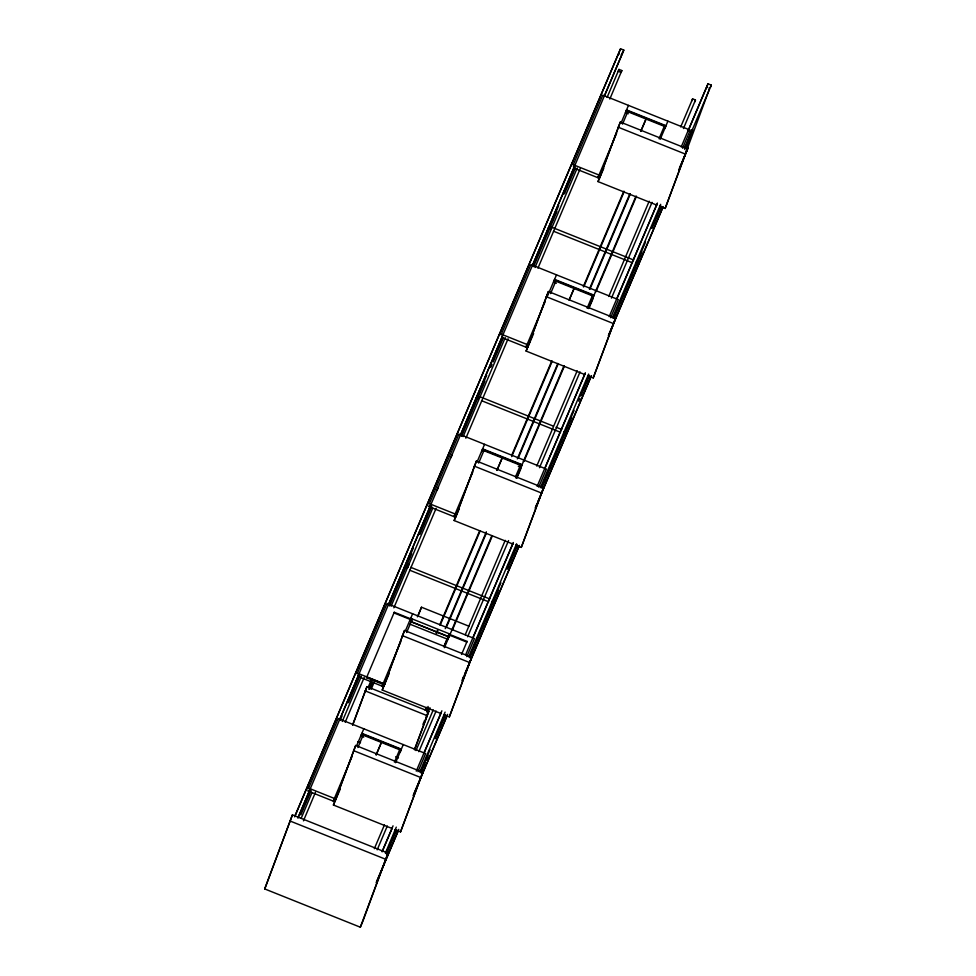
<?xml version="1.0" encoding="UTF-8"?>
<svg xmlns="http://www.w3.org/2000/svg" width="976" height="976" viewBox="0 0 976 976"><rect width="100%" height="100%" fill="white"/><g stroke="black" fill="none" stroke-linecap="round" stroke-linejoin="round"><path stroke-width="1.46" d="M565.702 431.843L565.921 431.185M264.728 888.941L292.422 814.875L388.033 853.134L362.901 921.149L360.327 927.2L264.728 888.941L292.422 814.875M384.41 684.871L366.512 677.71L366.756 677.027L384.654 684.188M352.58 724.9L366.952 686.628L428.781 711.37L414.641 749.653M394.255 612.269L393.999 612.94L411.896 620.102L412.153 619.431L394.255 612.269L366.512 677.71M352.8 724.912L366.952 686.628M307.635 790.865L333.267 801.125L334.268 798.405L308.636 788.144L338.184 718.543L425.646 753.545L417.972 771.638M392.145 828.514L333.414 805.017L355.703 745.457L422.815 772.321L400.538 831.881L394.938 829.637M355.703 745.457L334.939 801.564L335.195 800.954M363.414 734.464L363.17 735.135L399.696 749.763L399.953 749.08L363.414 734.464L357.899 747.543M357.802 676.405L382.08 686.128L383.08 683.407L357.448 673.147L386.996 603.546L474.458 638.536L466.784 656.641M440.957 713.517L382.226 690.02L404.515 630.459L471.64 657.324L449.35 716.872L443.751 714.639M404.515 630.459L383.751 686.567L384.007 685.957M604.547 95.758L623.81 50.105L620.553 48.8L294.654 816.863M618.979 69.406L618.272 71.309L621.126 72.456L621.822 70.553L618.979 69.406L607.084 97.441M428.391 506.398L454.011 516.646L455.023 513.925L429.391 503.677L458.94 434.064L546.401 469.066L538.715 487.158M468.907 626.202L421.486 607.218L418.131 615.697M512.9 544.047L454.157 520.537L476.447 460.989L543.571 487.841L521.282 547.402L515.694 545.157M476.447 460.989L455.682 517.085L455.938 516.487M481.632 451.583L482.644 448.862L522.099 464.649L521.099 467.37L518.28 466.247M484.169 449.985L483.913 450.668L520.452 465.284L520.696 464.6L484.169 449.985L478.655 463.063M501.676 337.464L525.954 347.175L526.955 344.455L501.322 334.195L530.871 264.594L618.333 299.595L610.659 317.688M381.47 742.468L381.64 741.748L376.126 754.838M584.831 374.564L526.101 351.067L548.39 291.507L615.514 318.371L593.225 377.932L587.625 375.687M548.39 291.507L527.626 347.615L527.882 347.005M556.1 280.515L555.856 281.186L592.383 295.813L592.639 295.13L556.1 280.515L550.586 293.593M573.607 167.982L597.885 177.705L598.898 174.985L573.266 164.724L602.814 95.123L690.276 130.113L682.59 148.218M656.775 205.094L598.032 181.597L620.321 122.037L687.446 148.901L665.156 208.449L659.569 206.217M620.321 122.037L599.557 178.144M628.044 111.032L627.788 111.715L664.327 126.331L664.571 125.66L628.044 111.032L622.529 124.123M400.343 751.849L401.343 749.129L361.889 733.342L360.876 736.063L363.694 737.185M574.083 288.481L574.327 287.798L569.069 300.205L574.413 287.835L574.156 288.518M448.923 634.925L449.167 634.241L467.065 641.403L466.821 642.086L448.923 634.925L444.239 645.941M646.014 119.011L646.271 118.328L646.1 119.035M414.41 749.641L428.781 711.37M360.327 927.2L388.033 853.134M593.03 297.9L594.042 295.179L554.575 279.392L553.575 282.113L556.393 283.235M400.538 831.881L422.815 772.321M664.973 128.429L665.974 125.709L626.519 109.91L625.506 112.63L628.324 113.765M449.35 716.872L471.64 657.324M521.282 547.402L543.571 487.841M691.911 100.772L692.606 98.869L695.461 100.016L694.753 101.919M593.225 377.932L615.514 318.371M710.467 87.279L711.272 85.107L708.015 83.802L688.165 130.857M684.749 149.474L692.106 129.564M685.884 148.291L692.716 129.808M709.381 89.133L665.156 208.449M684.896 146.376L688.153 147.669L679.613 168.092M406.394 566.068L405.443 568.349L405.992 567.093M493.844 600.972L492.904 603.4L493.832 601.143M421.071 772.528L422.059 770.149L421.181 772.406M549.817 228.091C548.439 231.788 551.44 223.955 549.866 228.14M565.336 432.563L564.897 433.71L565.897 431.246M405.943 567.032L406.321 566.104M294.862 816.082L620.553 48.8M298.119 817.388L623.81 50.105M297.912 818.156L309.819 790.109M339.587 719.971L358.643 675.087M388.411 604.949L430.684 505.361M437.236 489.928L438.419 487.122M450.924 457.659L452.12 454.853M460.452 435.223L502.725 335.622M532.506 265.496L574.779 165.896M300.327 814.24L310.453 790.401M340.209 720.288L342.003 716.079M347.956 702.061L359.266 675.416M389.021 605.303L413.434 547.804M419.375 533.787L430.684 507.142M461.05 435.625L486.646 375.321M490.22 366.903L491.404 364.097M492.599 361.303L502.713 337.464M533.067 265.936L558.662 205.643M563.433 194.419L574.742 167.774M300.791 814.899L311.063 790.645M348.408 702.708L359.876 675.66M389.485 605.95L411.652 553.66M419.839 534.433L431.746 506.385M461.502 436.272L484.877 381.177M490.83 367.147L492.014 364.353M493.051 361.95L503.323 337.708M533.53 266.594L556.893 211.499M564.482 193.675L575.352 168.018M301.194 818.303L312.015 792.573M342.271 721.447L361.388 676.258M391.132 606.181L432.771 508.069M463.112 436.601L505.239 337.598M534.994 267.522L577.231 168.018M407.565 567.922L409.347 563.725M303.451 820.853L315.455 792.317M345.199 722.24L364.231 677.393M393.865 607.816L436.113 508.313M465.857 438.236L508.093 338.733M537.947 268.156L580.183 168.653M609.817 99.076L621.822 70.553M368.159 687.36L371.1 680.406M368.782 689.239L371.734 682.285M369.77 689.202L372.722 682.248M371.27 689.117L374.528 681.346M333.267 801.125L351.994 756.644M356.728 745.505L363.816 728.791M382.08 686.128L400.807 641.635M405.54 630.508L412.628 613.794M454.011 516.646L472.75 472.164M476.886 462.417L484.56 444.324M525.954 347.175L545.279 301.303M547.634 295.728L556.503 274.854M597.885 177.705L616.625 133.212M620.931 123.403L628.446 105.371M333.414 805.017L340.356 788.876M382.226 690.02L389.082 673.843M406.638 632.509L412.153 619.431M454.157 520.537L456.341 515.401M526.101 351.067L528.284 345.919M598.032 181.597L603.815 168.214M456.426 515.426L459.354 508.533M528.614 345.272L533.628 333.548M417.399 616.856L421.486 607.218M496.882 470.359L502.469 457.305L496.955 470.395M376.211 754.863L381.726 741.784M436.187 633.204L437.37 630.398M439.761 624.786L479.655 530.785M511.814 455.023L551.721 361.022M583.282 286.663L623.774 191.259M436.675 633.4L437.858 630.594M440.249 624.982L480.143 530.981M511.705 456.622L552.209 361.218M583.77 286.859L624.262 191.455M445.263 628.629L486.353 531.822M517.329 458.866L557.821 363.462M589.382 289.103L629.874 193.712M446.349 627.422L486.243 533.421M518.402 457.659L558.309 363.658M589.87 289.299L630.362 193.907M394.426 762.158L399.953 749.08M515.438 477.008L520.696 464.6M587.125 308.209L592.639 295.13M659.056 138.738L664.571 125.66M443.909 646.637L449.167 634.241M451.961 629.666L491.867 535.665M516.28 478.142L520.452 468.321M523.429 461.306L563.921 365.902M588.333 308.392L593.103 297.168M595.482 291.556L635.974 196.152M395.597 762.683L403.271 744.59M444.409 647.686L452.083 629.593M516.341 478.216L524.027 460.111M588.87 307.342L595.958 290.641M660.215 139.263L667.901 121.17M452.449 629.862L492.355 535.861M516.768 478.338L520.94 468.517M523.917 461.502L564.409 366.098M588.821 308.587L592.993 298.766M595.97 291.751L636.462 196.347M425.109 710.15L426.292 707.368M426.329 710.638L428.098 706.465M426.719 711.992L428.488 707.82M422.925 724.412L424.694 720.239M425.865 717.458L430.001 707.734M374.345 848.669L384.459 824.842M415.983 750.568L433.234 709.918M465.247 634.742L505.214 540.338M536.751 466.064L577.194 370.758M608.731 296.484L649.186 201.178M680.711 126.904L692.606 98.869M377.187 849.815L387.301 825.989M418.826 751.703L436.077 711.065M467.614 636.779L508.557 540.582M539.484 467.711L580.049 371.905M611.464 298.131L652.029 202.325M683.456 128.539L695.461 100.016M461.55 654.481L467.065 641.403M382.324 851.084L393.047 825.83M416.264 771.125L441.872 710.809M465.686 654.701L513.315 542.485M537.129 486.377L585.356 372.759M609.183 316.651L657.409 203.032M681.224 146.925L708.015 83.802M382.116 851.853L392.242 828.014M423.791 753.667L441.067 712.992M473.214 637.243L513.108 543.266M544.669 468.919L585.149 373.527M616.71 299.193L657.202 203.801M385.374 853.158L396.293 827.136M419.9 771.809L445.117 712.114M468.724 656.775L516.572 543.791M540.387 487.683L588.613 374.064M612.428 317.956L660.667 204.338M684.481 148.23L711.272 85.107M386.008 853.451L396.134 829.612M420.534 772.114L430.062 749.678M434.82 738.466L444.934 714.627M469.346 657.129L500.895 582.806M506.849 568.776L516.963 544.937M541.363 487.451L574.108 410.323M580.061 396.293L588.992 375.26M613.392 317.773L645.539 242.048M651.492 228.018L660.423 206.985M386.472 854.098L396.744 829.856M420.998 772.772L425.316 762.549M426.353 760.145L428.135 755.936M435.43 738.71L445.544 714.871M469.798 657.775L498.529 590.065M507.459 569.02L517.573 545.181M541.826 488.098L571.741 417.582M578.731 401.16L579.927 398.354M581.11 395.548L589.602 375.504M614.002 318.017L641.976 252.101M652.102 228.262L661.472 206.241M376.15 882.694L398.781 829.393M413.068 795.733L447.606 714.371M461.892 680.711L463.685 676.502M464.869 673.696L519.049 546.048M535.129 508.167L536.922 503.97M538.105 501.164L591.102 376.321M608.365 335.634L663.143 206.583M678.625 170.117L688.153 147.669M377.139 880.669L397.976 831.564M414.056 793.695L446.801 716.543M462.88 678.674L519.439 545.413M536.117 506.141L591.48 375.687M608.756 335.012L662.936 207.363M618.137 127.185L685.262 154.037M550.415 226.688L633.644 259.994M553.514 231.227L632.509 262.837M546.206 296.655L613.331 323.52M479.887 396.732L553.246 426.085M556.064 427.207L561.7 429.477M481.571 400.697L560.566 432.319M474.263 466.125L541.387 492.99M410.762 567.337L489.769 598.947M409.639 570.179L488.634 601.789M410.701 618.333L450.156 634.132L449.155 636.852L411.103 621.627M410.933 621.736L448.875 636.925M409.908 624.164L447.85 639.341M402.332 635.608L469.456 662.46M365.146 690.862L426.988 715.603M357.692 741.589L360.51 742.724M395.646 756.778L398.452 757.901M353.519 750.605L420.632 777.469M289.86 820.926L385.459 859.185M621.822 53.216A1.537 1.147 20.3 0 1 621.187 54.717M619.284 54.07A1.537 1.147 20.3 0 1 619.26 52.716M709.04 87.913A1.537 1.147 20.3 0 1 709.064 89.524M706.465 88.316A1.537 1.147 20.3 0 1 707.088 87.474M686.165 150.792A1.537 1.147 20.3 0 1 685.616 152.268M574.376 165.359A1.537 1.147 20.3 0 1 573.351 166.737M571.485 165.456A1.537 1.147 20.3 0 1 572.473 164.346M551.281 228.018A1.537 1.147 20.3 0 1 551.135 228.896M550.025 229.311A1.537 1.147 20.3 0 1 548.353 227.859M548.61 227.262A1.537 1.147 20.3 0 1 550.915 227.457M638.743 263.02A1.537 1.147 20.3 0 1 637.596 264.313A1.537 1.147 20.3 0 1 635.827 263.032M636.071 262.263A1.537 1.147 20.3 0 1 637.853 262.093M502.176 334.426A1.537 1.147 20.3 0 1 502.14 335.976M499.651 335.28A1.537 1.147 20.3 0 1 500.151 333.926M477.764 398.745A1.537 1.147 20.3 0 1 476.41 397.342M476.8 396.634A1.537 1.147 20.3 0 1 478.74 396.732M479.118 397.086A1.537 1.147 20.3 0 1 479.399 397.744M564.128 431.746A1.537 1.147 20.3 0 1 566.251 431.758A1.537 1.147 20.3 0 1 566.544 433.49M565.555 433.783A1.537 1.147 20.3 0 1 563.872 432.344M430.416 504.141A1.537 1.147 20.3 0 1 429.965 505.58M427.939 505.068A1.537 1.147 20.3 0 1 427.976 503.531M406.467 568.252A1.537 1.147 20.3 0 1 404.479 566.812M404.735 566.214A1.537 1.147 20.3 0 1 406.516 566.043M407.187 566.556A1.537 1.147 20.3 0 1 407.419 567.556M492.197 601.216A1.537 1.147 20.3 0 1 494.466 601.375A1.537 1.147 20.3 0 1 494.307 603.156M493.405 603.241A1.537 1.147 20.3 0 1 491.941 601.814M358.619 673.952A1.537 1.147 20.3 0 1 357.741 675.136M355.74 674.148A1.537 1.147 20.3 0 1 355.764 673.318M356.118 672.952A1.537 1.147 20.3 0 1 356.765 672.769M422.706 771.028A1.537 1.147 20.3 0 1 422.083 772.711M420.851 772.504A1.537 1.147 20.3 0 1 420.168 771.882M420.253 770.686A1.537 1.147 20.3 0 1 422.144 770.564M309.831 789.133A1.537 1.147 20.3 0 1 308.928 790.133M306.964 789.23A1.537 1.147 20.3 0 1 307.94 787.766M477.349 398.94L478.411 396.28L477.374 398.867M636.755 264.472L637.865 261.714L636.767 264.435M646.271 118.328L640.756 131.406L646.356 118.364"/></g></svg>
